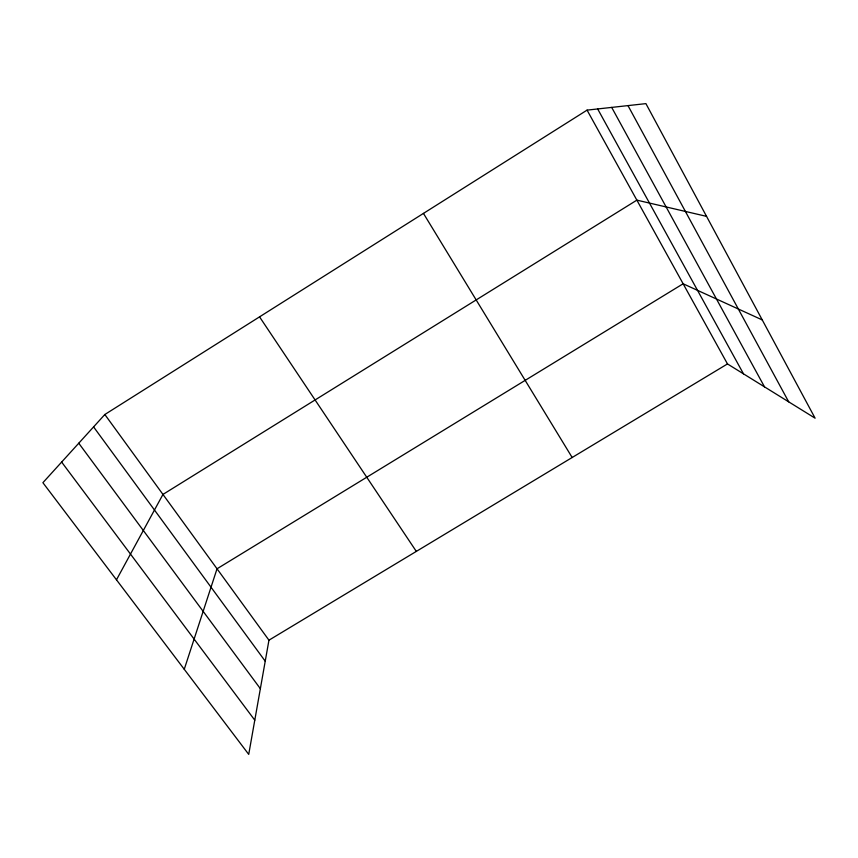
<?xml version="1.0" encoding="UTF-8"?>
<svg xmlns="http://www.w3.org/2000/svg" width="858" height="858" viewBox="0 0 858 858"><rect width="100%" height="100%" fill="white"/><g stroke="black" fill="none" stroke-linecap="round" stroke-linejoin="round"><path stroke-width="1.29" d="M104.837 414.511L268.951 640.186L248.723 754.375L42.9 482.7L104.837 414.511L587.065 110.124L645.913 103.625L815.1 418.189L727.477 363.931L587.065 110.124M184.256 669.283L217.031 568.79L683.129 283.773L762.247 319.927M116.474 579.815L162.956 494.423L636.872 200.139L706.542 216.355M268.951 640.186L727.477 363.931M61.637 462.065L254.783 720.184M78.754 443.221L260.36 688.684M93.576 426.898L265.229 661.196M259.545 316.849L416.323 551.404M423.444 213.395L572.168 457.507M597.661 108.945L743.478 373.831M611.69 107.4L764.499 386.851M627.981 105.598L788.695 401.834"/></g></svg>
